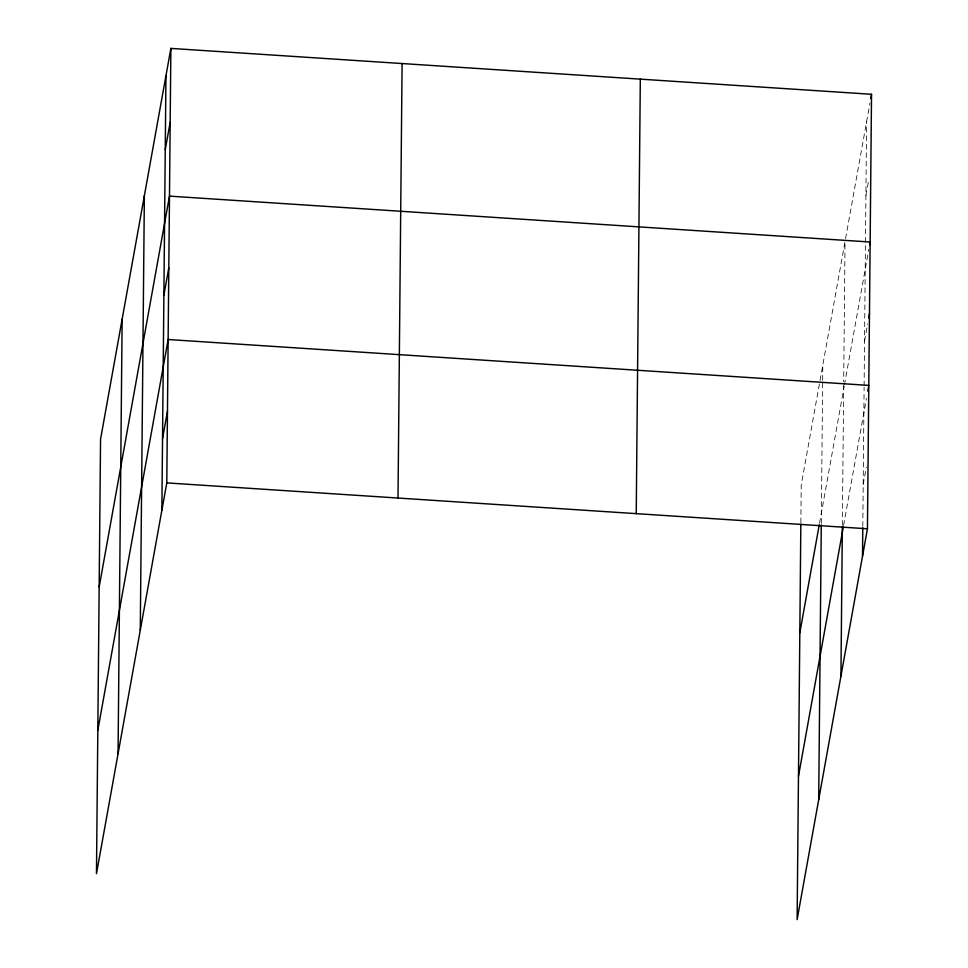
<?xml version="1.0" encoding="UTF-8"?>
<svg xmlns="http://www.w3.org/2000/svg" width="968" height="968" viewBox="0 0 968 968"><rect width="100%" height="100%" fill="white"/><g stroke="black" fill="none" stroke-linecap="round" stroke-linejoin="round"><path stroke-width="0.73" stroke-dasharray="4.84 3.63" d="M800.863 522.793L801.214 485.101L845.028 241.613L843.709 381.803M821.3 523.361L822.631 381.755M822.655 380.243L822.788 365.178M842.354 525.249L843.697 383.304M862.803 526.302L864.109 387.394M864.121 385.905L865.452 243.779M865.465 242.266L866.602 121.678M845.56 238.648L869.978 102.935M865.912 195.536L868.756 179.685M819.533 523.264L844.169 386.377M844.435 384.889L868.84 249.224M864.545 341.099L867.655 323.796M843.612 525.309L866.457 398.368M863.19 484.472L866.3 467.181"/><path stroke-width="1.45" d="M118.048 753.782L122.137 319.295M140.275 630.216L144.365 195.718M161.862 510.281L165.952 75.794M170.876 48.4L100.551 439.218L96.473 873.717L166.786 482.899L170.876 48.4L871.527 94.283L867.449 528.782L797.124 919.6L800.838 524.305M398.005 498.036L402.095 63.537M636.23 513.633L640.32 79.146M818.698 799.665L821.288 524.85M840.938 676.1L842.341 526.749M862.512 556.164L862.778 527.79M165.25 149.653L170.186 122.258M99.172 586.947L169.485 196.129L870.147 242.012L869.627 244.892M163.882 295.216L168.807 267.821M97.816 730.332L168.142 339.514L868.792 385.397M162.539 438.589L167.464 411.206M870.752 98.615L871.527 94.283M799.822 632.83L819.267 524.753M868.695 318.024L869.47 313.705M798.479 776.215L843.346 526.798M867.751 391.157L868.538 386.837M166.786 482.899L867.449 528.782"/></g></svg>
